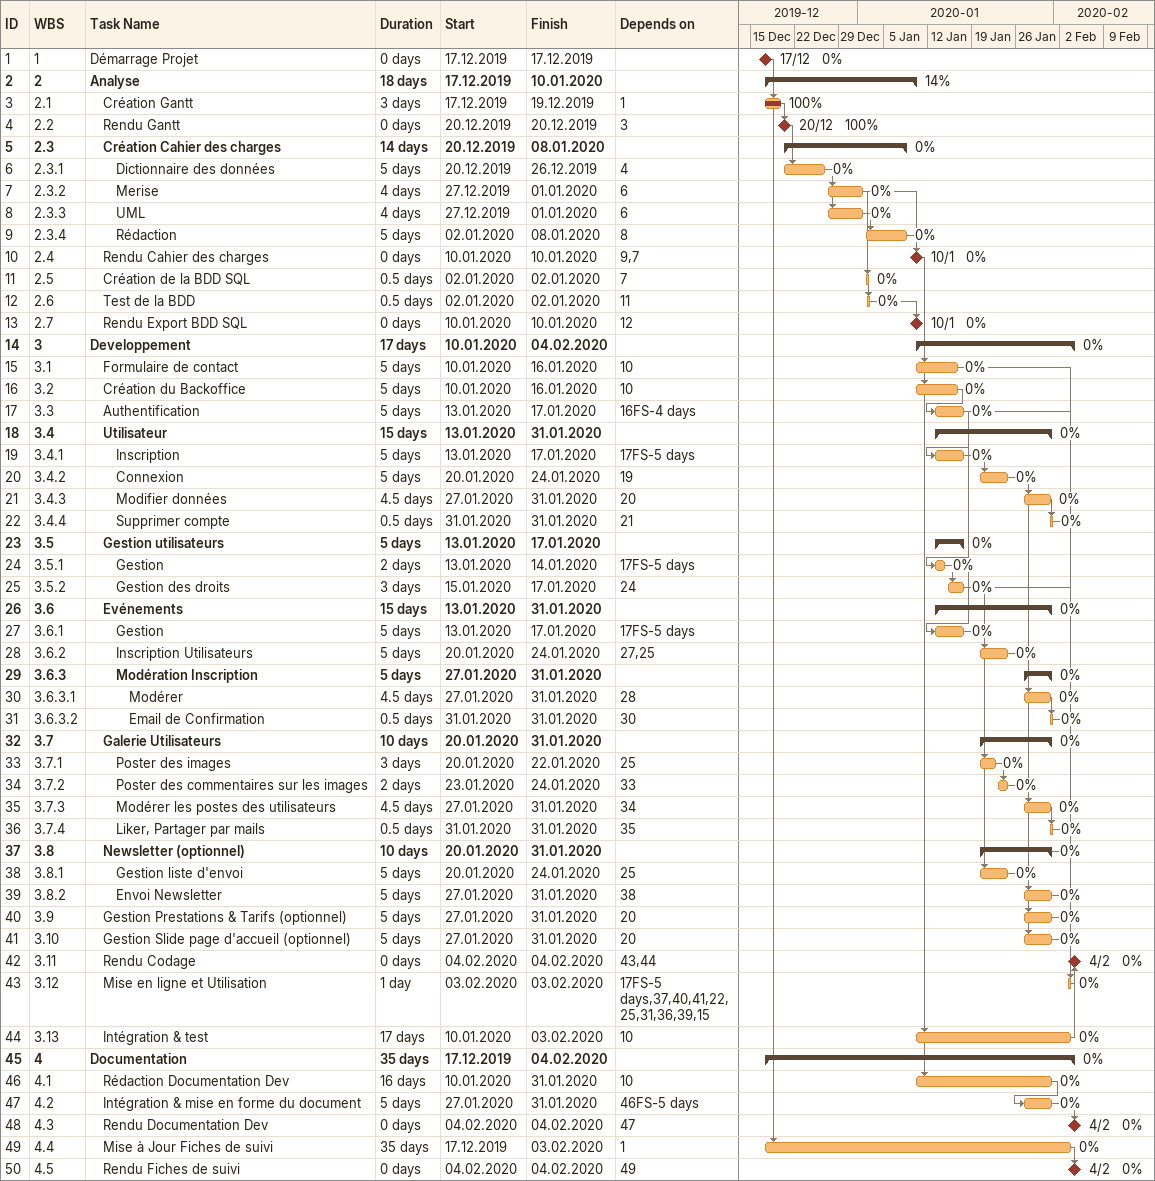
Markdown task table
| ID | WBS | Task | Duration | Start | Finish | Predecessors | % complete |
|---|---|---|---|---|---|---|---|
| 1 | 1 | Démarrage Projet | 0d | 2019-12-17 | 2019-12-17 |  | 0 |
| 2 | 2 | **Analyse** | 18d | 2019-12-17 | 2020-01-10 |  | 14 |
| 3 | 2.1 | Création Gantt | 3d | 2019-12-17 | 2019-12-19 | 1 | 100 |
| 4 | 2.2 | Rendu Gantt | 0d | 2019-12-20 | 2019-12-20 | 3 | 100 |
| 5 | 2.3 | **Création Cahier des charges** | 14d | 2019-12-20 | 2020-01-08 |  | 0 |
| 6 | 2.3.1 | Dictionnaire des données | 5d | 2019-12-20 | 2019-12-26 | 4 | 0 |
| 7 | 2.3.2 | Merise | 4d | 2019-12-27 | 2020-01-01 | 6 | 0 |
| 8 | 2.3.3 | UML | 4d | 2019-12-27 | 2020-01-01 | 6 | 0 |
| 9 | 2.3.4 | Rédaction | 5d | 2020-01-02 | 2020-01-08 | 8 | 0 |
| 10 | 2.4 | Rendu Cahier des charges | 0d | 2020-01-10 | 2020-01-10 | 9, 7 | 0 |
| 11 | 2.5 | Création de la BDD SQL | 0.5d | 2020-01-02 | 2020-01-02 | 7 | 0 |
| 12 | 2.6 | Test de la BDD | 0.5d | 2020-01-02 | 2020-01-02 | 11 | 0 |
| 13 | 2.7 | Rendu Export BDD SQL | 0d | 2020-01-10 | 2020-01-10 | 12 | 0 |
| 14 | 3 | **Developpement** | 17d | 2020-01-10 | 2020-02-04 |  | 0 |
| 15 | 3.1 | Formulaire de contact | 5d | 2020-01-10 | 2020-01-16 | 10 | 0 |
| 16 | 3.2 | Création du Backoffice | 5d | 2020-01-10 | 2020-01-16 | 10 | 0 |
| 17 | 3.3 | Authentification | 5d | 2020-01-13 | 2020-01-17 | 16FS-4d | 0 |
| 18 | 3.4 | **Utilisateur** | 15d | 2020-01-13 | 2020-01-31 |  | 0 |
| 19 | 3.4.1 | Inscription | 5d | 2020-01-13 | 2020-01-17 | 17FS-5d | 0 |
| 20 | 3.4.2 | Connexion | 5d | 2020-01-20 | 2020-01-24 | 19 | 0 |
| 21 | 3.4.3 | Modifier données | 4.5d | 2020-01-27 | 2020-01-31 | 20 | 0 |
| 22 | 3.4.4 | Supprimer compte | 0.5d | 2020-01-31 | 2020-01-31 | 21 | 0 |
| 23 | 3.5 | **Gestion utilisateurs** | 5d | 2020-01-13 | 2020-01-17 |  | 0 |
| 24 | 3.5.1 | Gestion | 2d | 2020-01-13 | 2020-01-14 | 17FS-5d | 0 |
| 25 | 3.5.2 | Gestion des droits | 3d | 2020-01-15 | 2020-01-17 | 24 | 0 |
| 26 | 3.6 | **Evénements** | 15d | 2020-01-13 | 2020-01-31 |  | 0 |
| 27 | 3.6.1 | Gestion | 5d | 2020-01-13 | 2020-01-17 | 17FS-5d | 0 |
| 28 | 3.6.2 | Inscription Utilisateurs | 5d | 2020-01-20 | 2020-01-24 | 27, 25 | 0 |
| 29 | 3.6.3 | **Modération Inscription** | 5d | 2020-01-27 | 2020-01-31 |  | 0 |
| 30 | 3.6.3.1 | Modérer | 4.5d | 2020-01-27 | 2020-01-31 | 28 | 0 |
| 31 | 3.6.3.2 | Email de Confirmation | 0.5d | 2020-01-31 | 2020-01-31 | 30 | 0 |
| 32 | 3.7 | **Galerie Utilisateurs** | 10d | 2020-01-20 | 2020-01-31 |  | 0 |
| 33 | 3.7.1 | Poster des images | 3d | 2020-01-20 | 2020-01-22 | 25 | 0 |
| 34 | 3.7.2 | Poster des commentaires sur les images | 2d | 2020-01-23 | 2020-01-24 | 33 | 0 |
| 35 | 3.7.3 | Modérer les postes des utilisateurs | 4.5d | 2020-01-27 | 2020-01-31 | 34 | 0 |
| 36 | 3.7.4 | Liker, Partager par mails | 0.5d | 2020-01-31 | 2020-01-31 | 35 | 0 |
| 37 | 3.8 | **Newsletter (optionnel)** | 10d | 2020-01-20 | 2020-01-31 |  | 0 |
| 38 | 3.8.1 | Gestion liste d'envoi | 5d | 2020-01-20 | 2020-01-24 | 25 | 0 |
| 39 | 3.8.2 | Envoi Newsletter | 5d | 2020-01-27 | 2020-01-31 | 38 | 0 |
| 40 | 3.9 | Gestion Prestations & Tarifs (optionnel) | 5d | 2020-01-27 | 2020-01-31 | 20 | 0 |
| 41 | 3.10 | Gestion Slide page d'accueil (optionnel) | 5d | 2020-01-27 | 2020-01-31 | 20 | 0 |
| 42 | 3.11 | Rendu Codage | 0d | 2020-02-04 | 2020-02-04 | 43, 44 | 0 |
| 43 | 3.12 | Mise en ligne et Utilisation | 1d | 2020-02-03 | 2020-02-03 | 17FS-5d, 37, 40, 41, 22, 25, 31, 36, 39, 15 | 0 |
| 44 | 3.13 | Intégration & test | 17d | 2020-01-10 | 2020-02-03 | 10 | 0 |
| 45 | 4 | **Documentation** | 35d | 2019-12-17 | 2020-02-04 |  | 0 |
| 46 | 4.1 | Rédaction Documentation Dev | 16d | 2020-01-10 | 2020-01-31 | 10 | 0 |
| 47 | 4.2 | Intégration & mise en forme du document | 5d | 2020-01-27 | 2020-01-31 | 46FS-5d | 0 |
| 48 | 4.3 | Rendu Documentation Dev | 0d | 2020-02-04 | 2020-02-04 | 47 | 0 |
| 49 | 4.4 | Mise à Jour Fiches de suivi | 35d | 2019-12-17 | 2020-02-03 | 1 | 0 |
| 50 | 4.5 | Rendu Fiches de suivi | 0d | 2020-02-04 | 2020-02-04 | 49 | 0 |
